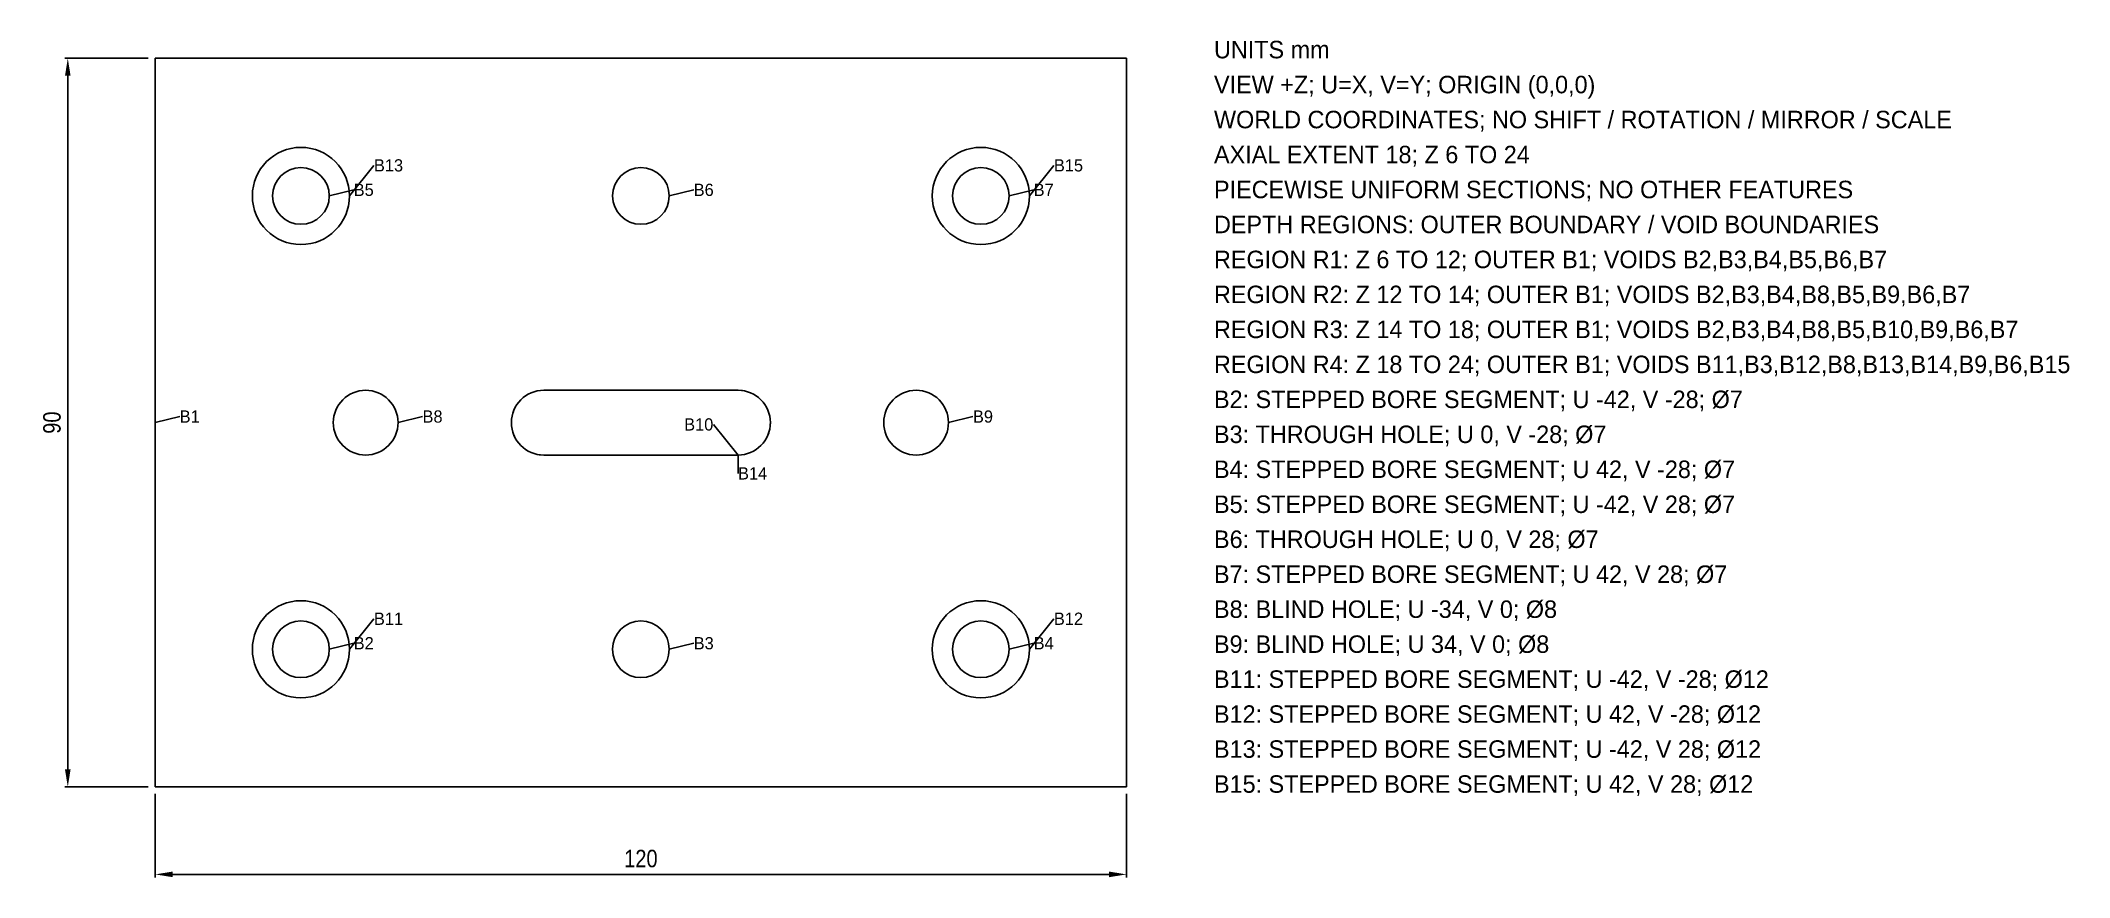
# Model space of a CAD drawing. Header units: millimetres. Extents: x -74 to 176, y -56 to 47.
import ezdxf

# ---------------------------------------------------------------- set-up
doc = ezdxf.new("R2010")
doc.units = ezdxf.units.MM
doc.linetypes.add('HIDDEN', pattern=[3, 2, -1])
for name, color, linetype in [('DATUM', 2, 'Continuous'), ('DIM', 3, 'Continuous'), ('HIDDEN', 8, 'HIDDEN'), ('HOLE', 7, 'Continuous'), ('OUTLINE', 7, 'Continuous'), ('TEXT', 7, 'Continuous')]:
    doc.layers.add(name, color=color, linetype=linetype)
doc.styles.add('OpenSansCondensed-Light', font='OpenSansCondensed-Light.ttf')
doc.dimstyles.new('EZDXF', dxfattribs={"dimtxt": 0.25, "dimasz": 0.175, "dimexe": 0.375, "dimexo": 0.125, "dimgap": 0.1, "dimtad": 1, "dimlfac": 100, "dimzin": 12, "dimdsep": 46, "dimtxsty": 'OpenSansCondensed-Light', "dimblk": 'ARCHTICK', "dimcen": 2.5, "dimazin": 3, "dimtfac": 0.5, "dimtmove": 2, "dimatfit": 3})

# ---------------------------------------------------------------- blocks, each defined once
blk = doc.blocks.new('_CLOSEDFILLED')
at = {"color": 0, "linetype": 'BYBLOCK'}
blk.add_solid([(-1, 0.16), (0, 0), (-1, -0.16)], dxfattribs=at)
blk = doc.blocks.new('*D1')
for p, q in [((-60, -45.864), (-60, -56.175)), ((60, -45.864), (60, -56.175)), ((-57.84, -55.8), (57.84, -55.8))]:
    blk.add_line(p, q)
at = {"layer": 'Defpoints'}
for p in [(-60, -45), (60, -45), (-60, -55.8)]:
    blk.add_point(p, dxfattribs=at)
at = {"layer": 'DIM', "xscale": 2.1599999999999997, "yscale": 2.1599999999999997, "rotation": 180}
blk.add_blockref('_CLOSEDFILLED', (-60, -55.8), dxfattribs=at)
at = {"layer": 'DIM', "xscale": 2.1599999999999997, "yscale": 2.1599999999999997}
blk.add_blockref('_CLOSEDFILLED', (60, -55.8), dxfattribs=at)
at = {"layer": 'DIM', "insert": (0, -53.856), "char_height": 2.16, "attachment_point": 5, "style": 'OpenSansCondensed-Light'}
blk.add_mtext('120', dxfattribs=at)
blk = doc.blocks.new('*D2')
for p, q in [((-60.864, 45), (-71.175, 45)), ((-70.8, -42.84), (-70.8, 42.84)), ((-60.864, -45), (-71.175, -45))]:
    blk.add_line(p, q)
at = {"layer": 'Defpoints'}
for p in [(-60, 45), (-70.8, -45), (-60, -45)]:
    blk.add_point(p, dxfattribs=at)
at = {"layer": 'DIM', "xscale": 2.1599999999999997, "yscale": 2.1599999999999997}
for p, rotation in [((-70.8, 45), 90), ((-70.8, -45), 270)]:
    blk.add_blockref('_CLOSEDFILLED', p, dxfattribs=dict(at, rotation=rotation))
at = {"layer": 'DIM', "insert": (-72.744, 0), "char_height": 2.16, "attachment_point": 5, "rotation": 90, "style": 'OpenSansCondensed-Light'}
blk.add_mtext('90', dxfattribs=at)

msp = doc.modelspace()

# ---------------------------------------------------------------- linework, layer by layer
at = {"layer": 'DATUM'}
for p, q in [((-36, 28), (-32.976, 31.78)), ((48, 28), (51.024, 31.78)), ((-38.5, 28), (-35.476, 28.756)), ((3.5, 28), (6.524, 28.756)), ((45.5, 28), (48.524, 28.756)), ((-60, 0), (-56.976, 0.756)), ((-30, 0), (-26.976, 0.756)), ((38, 0), (41.024, 0.756)), ((12, -4), (8.976, -0.22)), ((12, -4), (12, -6.268)), ((-36, -28), (-32.976, -24.22)), ((48, -28), (51.024, -24.22)), ((-38.5, -28), (-35.476, -27.244)), ((3.5, -28), (6.524, -27.244)), ((45.5, -28), (48.524, -27.244))]:
    msp.add_line(p, q, dxfattribs=at)
at = {"layer": 'HIDDEN'}
for p, q in [((-12, 4), (12, 4)), ((12, -4), (-12, -4))]:
    msp.add_line(p, q, dxfattribs=at)
for centre, start, end in [((-12, 0), 90, 270), ((12, 0), 270, 90)]:
    msp.add_arc(centre, 4, start, end, dxfattribs=at)
at = {"layer": 'HOLE'}
for p, q in [((-12, 4), (12, 4)), ((12, -4), (-12, -4))]:
    msp.add_line(p, q, dxfattribs=at)
for centre, radius in [((-42, 28), 6), ((42, 28), 6), ((-42, 28), 3.5), ((0, 28), 3.5), ((42, 28), 3.5), ((-34, 0), 4), ((34, 0), 4), ((-42, -28), 6), ((42, -28), 6), ((-42, -28), 3.5), ((0, -28), 3.5), ((42, -28), 3.5)]:
    msp.add_circle(centre, radius, dxfattribs=at)
for centre, start, end in [((-12, 0), 90, 270), ((12, 0), 270, 90)]:
    msp.add_arc(centre, 4, start, end, dxfattribs=at)
at = {"layer": 'OUTLINE'}
for p, q in [((-60, -45), (-60, 45)), ((-60, 45), (60, 45)), ((60, -45), (60, 45)), ((-60, -45), (60, -45))]:
    msp.add_line(p, q, dxfattribs=at)

# ---------------------------------------------------------------- texts
at = {"layer": 'DATUM'}
for s, p in [('B13', (-32.976, 31.024)), ('B15', (51.024, 31.024)), ('B5', (-35.476, 28)), ('B6', (6.524, 28)), ('B7', (48.524, 28)), ('B1', (-56.976, 0)), ('B8', (-26.976, 0)), ('B10', (5.3472, -0.976)), ('B9', (41.024, 0)), ('B14', (12, -7.024)), ('B11', (-32.976, -24.976)), ('B12', (51.024, -24.976)), ('B2', (-35.476, -28)), ('B3', (6.524, -28)), ('B4', (48.524, -28))]:
    msp.add_text(s, height=1.512, dxfattribs=at).set_placement(p)
at = {"layer": 'TEXT'}
for s, p in [('UNITS mm', (70.8, 45)), ('VIEW +Z; U=X, V=Y; ORIGIN (0,0,0)', (70.8, 40.68)), ('WORLD COORDINATES; NO SHIFT / ROTATION / MIRROR / SCALE', (70.8, 36.36)), ('AXIAL EXTENT 18; Z 6 TO 24', (70.8, 32.04)), ('PIECEWISE UNIFORM SECTIONS; NO OTHER FEATURES', (70.8, 27.72)), ('DEPTH REGIONS: OUTER BOUNDARY / VOID BOUNDARIES', (70.8, 23.4)), ('REGION R1: Z 6 TO 12; OUTER B1; VOIDS B2,B3,B4,B5,B6,B7', (70.8, 19.08)), ('REGION R2: Z 12 TO 14; OUTER B1; VOIDS B2,B3,B4,B8,B5,B9,B6,B7', (70.8, 14.76)), ('REGION R3: Z 14 TO 18; OUTER B1; VOIDS B2,B3,B4,B8,B5,B10,B9,B6,B7', (70.8, 10.44)), ('REGION R4: Z 18 TO 24; OUTER B1; VOIDS B11,B3,B12,B8,B13,B14,B9,B6,B15', (70.8, 6.12)), ('B2: STEPPED BORE SEGMENT; U -42, V -28; %%c7', (70.8, 1.8)), ('B3: THROUGH HOLE; U 0, V -28; %%c7', (70.8, -2.52)), ('B4: STEPPED BORE SEGMENT; U 42, V -28; %%c7', (70.8, -6.84)), ('B5: STEPPED BORE SEGMENT; U -42, V 28; %%c7', (70.8, -11.16)), ('B6: THROUGH HOLE; U 0, V 28; %%c7', (70.8, -15.48)), ('B7: STEPPED BORE SEGMENT; U 42, V 28; %%c7', (70.8, -19.8)), ('B8: BLIND HOLE; U -34, V 0; %%c8', (70.8, -24.12)), ('B9: BLIND HOLE; U 34, V 0; %%c8', (70.8, -28.44)), ('B11: STEPPED BORE SEGMENT; U -42, V -28; %%c12', (70.8, -32.76)), ('B12: STEPPED BORE SEGMENT; U 42, V -28; %%c12', (70.8, -37.08)), ('B13: STEPPED BORE SEGMENT; U -42, V 28; %%c12', (70.8, -41.4)), ('B15: STEPPED BORE SEGMENT; U 42, V 28; %%c12', (70.8, -45.72))]:
    msp.add_text(s, height=2.16, dxfattribs=at).set_placement(p)

# ---------------------------------------------------------------- dimensions: what is measured, and where the dimension line sits
at = {"layer": 'DIM'}
dim = msp.add_linear_dim(base=(-70.8, -45), p1=(-60, -45), p2=(-60, 45), angle=90, dimstyle='EZDXF', override={"dimscale": 1, "dimtxt": 2.16, "dimasz": 2.16, "dimexo": 0.864, "dimgap": 0.864, "dimtad": 1, "dimdec": 6, "dimlfac": 1, "dimlunit": 2}, dxfattribs=at)
dim.commit()
dim.dimension.update_dxf_attribs({"geometry": '*D2', "text_midpoint": (-72.744, 0)})
dim = msp.add_linear_dim(base=(-60, -55.8), p1=(-60, -45), p2=(60, -45), dimstyle='EZDXF', override={"dimscale": 1, "dimtxt": 2.16, "dimasz": 2.16, "dimexo": 0.864, "dimgap": 0.864, "dimtad": 1, "dimdec": 6, "dimlfac": 1, "dimlunit": 2}, dxfattribs=at)
dim.commit()
dim.dimension.update_dxf_attribs({"geometry": '*D1', "text_midpoint": (0, -53.856)})

doc.saveas('drawing.dxf')
